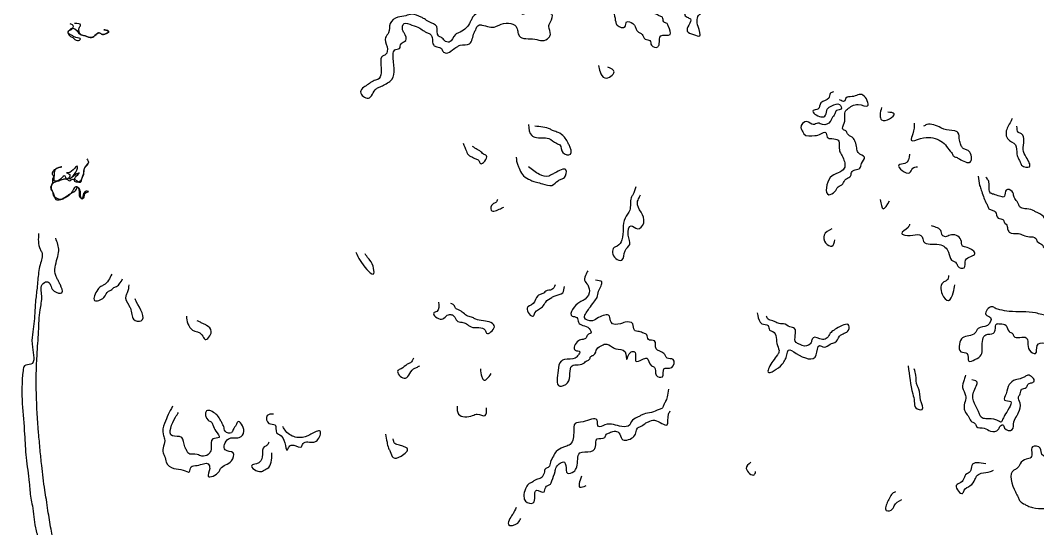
# Model space of a CAD drawing. Header units: metres. Extents: x 0 to 100, y 0 to 141.
# Drawn here: x 64.78 to 81.13, y 61.06 to 69.23 of the extents above; entities that cross this region are included whole.
import ezdxf

# ---------------------------------------------------------------- set-up
doc = ezdxf.new("R2010")
doc.units = ezdxf.units.M

msp = doc.modelspace()

# ---------------------------------------------------------------- linework, layer by layer
for points in [[(76.825, 71.05), (76.775, 71.025), (76.675, 70.975), (76.65, 70.925), (76.6, 70.85), (76.575, 70.8), (76.525, 70.475), (76.55, 70.4), (76.6, 70.375), (76.575, 69.95), (76.425, 70), (76.35, 70.05), (76.125, 70.125), (76.1, 70.175), (76.05, 70.25), (75.975, 70.3), (75.825, 70.275), (75.7, 70.35), (75.65, 70.5), (75.55, 70.55), (75.45, 70.6), (75.375, 70.625), (75.2, 70.675), (75.15, 70.65), (75.175, 70.55), (75.25, 70.525), (75.275, 70.35), (75.35, 70.325), (75.375, 70.275), (75.275, 70.25), (75.15, 70.225), (75.125, 70.275), (75.025, 70.3), (74.925, 70.275), (74.9, 70.225), (74.85, 70.2), (74.825, 70.1), (74.75, 69.875), (74.8, 69.85), (74.775, 69.75), (74.75, 69.7), (74.725, 69.65), (74.7, 69.6), (74.65, 69.525), (74.575, 69.55), (74.55, 69.6), (74.525, 69.625), (74.5, 69.675), (74.4, 69.875), (74.325, 69.9), (74.225, 69.925), (73.775, 70.05), (73.75, 70.1), (73.675, 70.125), (73.625, 70.15), (73.375, 70.125), (73.3, 70.1), (73.2, 70.05), (73.15, 69.975), (73.125, 69.95), (73.1, 69.825), (73.075, 69.45), (73.025, 69.425), (72.95, 69.4), (72.9, 69.375), (72.875, 69.325), (72.8, 69.35), (72.75, 69.375), (72.7, 69.425), (72.65, 69.45), (72.6, 69.475), (72.425, 69.5), (72.4, 69.45), (72.3, 69.425), (72.175, 69.375), (72.05, 69.275), (72.025, 69.225), (72, 69.175), (71.825, 69.025), (71.775, 69), (71.675, 68.875), (71.6, 68.9), (71.55, 68.95), (71.5, 68.975), (71.475, 69.125), (71.35, 69.2), (71.275, 69.25), (71.225, 69.275), (71.075, 69.325), (70.975, 69.3), (70.85, 69.275), (70.725, 69.175), (70.7, 69.025), (70.65, 68.95), (70.675, 68.8), (70.65, 68.675), (70.6, 68.65), (70.575, 68.55), (70.525, 68.275), (70.45, 68.25), (70.375, 68.2), (70.3, 68.15), (70.25, 68.075), (70.375, 67.975), (70.5, 68.125), (70.55, 68.15), (70.6, 68.175), (70.75, 68.275), (70.775, 68.675), (70.8, 68.75), (70.875, 68.775), (70.9, 68.85), (70.975, 68.9), (70.95, 69.025), (70.925, 69.075), (70.95, 69.175), (71.075, 69.15), (71.2, 69.1), (71.275, 69.05), (71.325, 69.025), (71.375, 69), (71.4, 68.95), (71.425, 68.825), (71.475, 68.8), (71.55, 68.775), (71.575, 68.725), (71.625, 68.7), (71.725, 68.75), (71.8, 68.8), (71.85, 68.825), (72, 68.85), (72.075, 69.025), (72.1, 69.075), (72.15, 69.15), (72.2, 69.15), (72.425, 69.125), (72.475, 69.15), (72.75, 69.125), (72.775, 69.05), (72.8, 68.975), (73.05, 68.925), (73.175, 68.9), (73.275, 68.95), (73.3, 69), (73.275, 69.125), (73.3, 69.2), (73.325, 69.325), (73.25, 69.35), (73.275, 69.45), (73.35, 69.425), (73.45, 69.4), (73.35, 69.5), (73.325, 69.55), (73.25, 69.575), (73.225, 69.6), (73.2, 69.8), (73.225, 69.85), (73.4, 70), (73.575, 70.025), (73.65, 70), (73.675, 69.925), (73.75, 69.875), (73.725, 69.8), (73.6, 69.75), (73.55, 69.675), (73.5, 69.55), (73.65, 69.6), (73.825, 69.65), (73.925, 69.625), (74.075, 69.65), (74.15, 69.625), (74.2, 69.6), (74.225, 69.5), (74.325, 69.325), (74.35, 69.2), (74.375, 69.15), (74.5, 69.125), (74.525, 69.2), (74.625, 69.175), (74.65, 69.15), (74.675, 69.1), (74.7, 69.05), (74.775, 69), (74.825, 68.925), (74.9, 68.9), (74.925, 68.825), (75.025, 68.8), (75.05, 68.85), (75.075, 68.975), (75.225, 69), (75.2, 69.125), (75.175, 69.175), (75.125, 69.2), (75.1, 69.275), (75.05, 69.3), (75, 69.325), (74.95, 69.35), (74.9, 69.425), (74.85, 69.475), (74.85, 69.525), (74.925, 69.625), (74.975, 69.625), (75.125, 69.65), (75.175, 69.675), (75.225, 69.85), (75.3, 69.875), (75.425, 69.775), (75.45, 69.7), (75.475, 69.625), (75.5, 69.275), (75.55, 69.25), (75.525, 69.15), (75.5, 69.05), (75.6, 69), (75.7, 68.975), (75.675, 69.125), (75.7, 69.325), (75.8, 69.425), (75.775, 69.475), (75.625, 69.525), (75.65, 69.6), (75.775, 69.55), (75.9, 69.65), (75.85, 69.675), (75.775, 69.875), (75.725, 69.9), (75.75, 69.95), (75.875, 69.9), (75.9, 69.875), (75.95, 69.85), (75.975, 69.8), (76.025, 69.775), (76.15, 69.725), (76.175, 69.65), (76.1, 69.625), (76.025, 69.6), (76, 69.475), (76.425, 69.525), (76.45, 69.55), (76.5, 69.575), (76.525, 69.625), (76.675, 69.65), (76.8, 69.625), (76.825, 69.8), (76.85, 69.85), (76.875, 70.05), (76.9, 70.075), (76.95, 70.1), (77.025, 70.15), (77.05, 70.375), (77.125, 70.425), (77.3, 70.375), (77.275, 70.3), (77.2, 70.175), (77.25, 70.15), (77.3, 70.125), (77.375, 70.1), (77.35, 70), (77.375, 69.9), (77.45, 69.875), (77.475, 69.8), (77.525, 69.725), (77.625, 70.1), (77.55, 70.125), (77.5, 70.15), (77.475, 70.2), (77.45, 70.45), (77.4, 70.65), (77.175, 70.55), (77.025, 70.525), (76.9, 70.475), (76.875, 70.575), (76.725, 70.525), (76.7, 70.725), (76.75, 70.8), (76.85, 70.875), (76.925, 70.925)], [(65.575, 69.175), (65.625, 69.15), (65.6, 69.075), (65.55, 69.05), (65.575, 68.975), (65.625, 68.95), (65.7, 68.9), (65.75, 68.925), (65.675, 68.95), (65.625, 68.975), (65.55, 69.025), (65.575, 69.075), (65.625, 69.1), (65.75, 69), (65.825, 68.975), (65.925, 68.95), (66, 69), (66.05, 69.025), (66.1, 69), (66.175, 69.025), (66.2, 69.05), (66.125, 69.075), (66.2, 69.05), (66.1, 69), (66.05, 69.025), (66, 69), (65.925, 68.95), (65.825, 68.975), (65.75, 69), (65.725, 69.05), (65.725, 69.1), (65.75, 69.15), (65.65, 69.175)], [(74.075, 68.5), (74.1, 68.4), (74.175, 68.3), (74.325, 68.4), (74.225, 68.475)], [(77.85, 68.075), (77.8, 68.05), (77.775, 67.975), (77.65, 67.9), (77.6, 67.8), (77.525, 67.775), (77.65, 67.675), (77.725, 67.7), (77.75, 67.8), (77.825, 67.85), (77.95, 67.875), (77.975, 67.8), (77.9, 67.775), (77.875, 67.725), (77.825, 67.65), (77.8, 67.6), (77.675, 67.55), (77.6, 67.575), (77.525, 67.55), (77.425, 67.6), (77.325, 67.5), (77.35, 67.45), (77.375, 67.4), (77.55, 67.375), (77.65, 67.4), (77.725, 67.425), (77.75, 67.35), (77.825, 67.325), (77.925, 67.3), (77.95, 67.125), (77.975, 67.075), (78, 67.025), (78.025, 66.85), (77.925, 66.775), (77.8, 66.7), (77.775, 66.425), (77.875, 66.475), (77.925, 66.55), (78, 66.6), (78.05, 66.675), (78.1, 66.7), (78.125, 66.725), (78.15, 66.8), (78.2, 66.825), (78.275, 66.85), (78.3, 66.925), (78.35, 67.025), (78.25, 67.1), (78.225, 67.175), (78.2, 67.275), (78.175, 67.325), (78.15, 67.35), (78.075, 67.4), (78.05, 67.45), (78, 67.475), (78.025, 67.575), (78.05, 67.775), (78.075, 67.8), (78.15, 67.85), (78.25, 67.875), (78.4, 67.85), (78.325, 68.025), (78.15, 68), (78.05, 67.975), (78.025, 67.925), (77.95, 67.95)], [(78.625, 67.825), (78.6, 67.7), (78.625, 67.625), (78.825, 67.725), (78.725, 67.75)], [(72.95, 67.55), (73, 67.375), (73.05, 67.35), (73.275, 67.325), (73.4, 67.25), (73.45, 67.225), (73.5, 67.1), (73.625, 67.075), (73.6, 67.225), (73.575, 67.275), (73.525, 67.35), (73.425, 67.425), (73.35, 67.45), (73.3, 67.475), (73.05, 67.525)], [(79.15, 67.575), (79.125, 67.4), (79.1, 67.3), (79.25, 67.325), (79.55, 67.3), (79.65, 67.225), (79.725, 67.125), (79.75, 67.1), (79.775, 67.05), (79.825, 67.025), (79.875, 67), (80.05, 66.95), (80.025, 67.125), (79.975, 67.15), (79.925, 67.175), (79.9, 67.225), (79.875, 67.3), (79.85, 67.425), (79.8, 67.45), (79.625, 67.475), (79.575, 67.5), (79.35, 67.55), (79.3, 67.525)], [(80.725, 67.65), (80.7, 67.6), (80.625, 67.425), (80.65, 67.325), (80.775, 67.225), (80.8, 67.075), (80.825, 67), (80.85, 66.95), (80.875, 66.9), (81, 66.875), (80.95, 67.025), (80.9, 67.15), (80.875, 67.4), (80.825, 67.425), (80.8, 67.525)], [(71.9, 67.25), (71.95, 67.125), (72, 67.05), (72.05, 67.025), (72.1, 67), (72.15, 66.975), (72.175, 66.925), (72.275, 67.05), (72.225, 67.075), (72.2, 67.1), (72.125, 67.15), (72.05, 67.2)], [(79.075, 67.075), (79, 66.925), (78.9, 66.9), (79.075, 66.775), (79.125, 66.85), (79.2, 66.875)], [(65.85, 67), (65.875, 66.95), (65.825, 66.875), (65.8, 66.8), (65.775, 66.7), (65.75, 66.65), (65.7, 66.625), (65.65, 66.65), (65.725, 66.775), (65.675, 66.75), (65.575, 66.675), (65.7, 66.85), (65.7, 66.875), (65.55, 66.775), (65.525, 66.775), (65.575, 66.75), (65.525, 66.675), (65.5, 66.725), (65.425, 66.675), (65.325, 66.65), (65.325, 66.7), (65.3, 66.75), (65.375, 66.85), (65.45, 66.875), (65.375, 66.85), (65.325, 66.775), (65.325, 66.725), (65.3, 66.675), (65.3, 66.625), (65.275, 66.525), (65.3, 66.475), (65.35, 66.35), (65.525, 66.4), (65.6, 66.45), (65.675, 66.5), (65.7, 66.55), (65.725, 66.475), (65.725, 66.425), (65.75, 66.375), (65.8, 66.375), (65.825, 66.45), (65.875, 66.475), (65.825, 66.475), (65.775, 66.35), (65.75, 66.4), (65.75, 66.45), (65.725, 66.525), (65.675, 66.55), (65.6, 66.45), (65.5, 66.375), (65.45, 66.35), (65.35, 66.375), (65.325, 66.4), (65.3, 66.475), (65.275, 66.525), (65.3, 66.6), (65.4, 66.65), (65.475, 66.675), (65.525, 66.675), (65.575, 66.65), (65.625, 66.675), (65.75, 66.625), (65.775, 66.7), (65.8, 66.75), (65.8, 66.8), (65.875, 66.925)], [(72.75, 67.025), (72.775, 66.9), (72.8, 66.85), (72.85, 66.75), (72.95, 66.675), (73, 66.65), (73.075, 66.625), (73.175, 66.6), (73.325, 66.575), (73.425, 66.65), (73.475, 66.675), (73.525, 66.7), (73.55, 66.825), (73.375, 66.775), (73.325, 66.75), (73.275, 66.725), (73.125, 66.75), (72.95, 66.875)], [(80.175, 66.725), (80.2, 66.575), (80.225, 66.5), (80.3, 66.3), (80.325, 66.25), (80.35, 66.2), (80.4, 66.175), (80.45, 66.15), (80.5, 66.05), (80.575, 66.025), (80.6, 65.975), (80.625, 65.95), (80.65, 65.875), (80.675, 65.825), (80.825, 65.8), (80.9, 65.775), (81, 65.75), (81.1, 65.725), (81.125, 65.675), (81.2, 65.625), (81.25, 65.55), (81.35, 65.525), (81.325, 65.675), (81.35, 65.725), (81.425, 65.675), (81.65, 65.7), (81.725, 65.725), (81.775, 65.75), (81.875, 65.85), (81.65, 65.825), (81.6, 65.8), (81.5, 65.825), (81.375, 65.925), (81.325, 65.95), (81.225, 66.075), (81.1, 66.15), (81.05, 66.175), (80.925, 66.2), (80.85, 66.225), (80.825, 66.275), (80.775, 66.35), (80.75, 66.4), (80.725, 66.475), (80.625, 66.5), (80.6, 66.4), (80.45, 66.425), (80.375, 66.45), (80.35, 66.625), (80.325, 66.675), (80.3, 66.7)], [(74.675, 66.55), (74.625, 66.425), (74.6, 66.375), (74.575, 66.175), (74.5, 66.05), (74.45, 65.7), (74.375, 65.6), (74.325, 65.575), (74.35, 65.4), (74.45, 65.375), (74.5, 65.525), (74.575, 65.625), (74.55, 65.775), (74.6, 65.925), (74.7, 65.875), (74.8, 65.975), (74.7, 66.3), (74.725, 66.375), (74.75, 66.425)], [(72.45, 66.35), (72.425, 66.3), (72.375, 66.275), (72.35, 66.175), (72.5, 66.2), (72.55, 66.225)], [(78.6, 66.35), (78.65, 66.2), (78.75, 66.325)], [(81.9, 66.35), (81.875, 66.3), (81.85, 66.2), (81.9, 66), (81.925, 65.95), (81.975, 65.925), (82.05, 65.875), (82.075, 65.8), (82.15, 65.75), (82.2, 65.725), (82.225, 65.675), (82.275, 65.65), (82.3, 65.5), (82.375, 65.45), (82.4, 65.25), (82.325, 65.225), (82.225, 65.2), (82.25, 65), (82.225, 64.8), (82.125, 64.625), (82.15, 64.575), (82.175, 64.525), (82.225, 64.45), (82.275, 64.35), (82.05, 64.325), (82, 64.3), (81.975, 64.225), (81.9, 64.175), (81.875, 64), (81.675, 63.975), (81.55, 63.95), (81.525, 64.025), (81.5, 64.075), (81.425, 64.125), (81.4, 64.175), (81.475, 64.2), (81.5, 64.3), (81.575, 64.275), (81.65, 64.15), (81.75, 64.275), (81.675, 64.325), (81.65, 64.425), (81.6, 64.45), (81.5, 64.35), (81.325, 64.325), (81.3, 64.375), (81.275, 64.475), (81.2, 64.5), (81.1, 64.525), (80.675, 64.55), (80.525, 64.575), (80.45, 64.6), (80.4, 64.625), (80.3, 64.5), (80.375, 64.45), (80.325, 64.325), (80.175, 64.275), (80.125, 64.2), (79.925, 64.125), (79.875, 64.025), (79.9, 63.9), (80, 63.875), (80.025, 63.75), (80.125, 63.775), (80.225, 63.85), (80.25, 64.1), (80.3, 64.175), (80.425, 64.2), (80.45, 64.25), (80.475, 64.35), (80.525, 64.35), (80.625, 64.325), (80.675, 64.225), (80.725, 64.2), (80.75, 64.15), (80.95, 64.125), (80.975, 64.05), (81, 63.925), (81.1, 63.875), (81.125, 64), (81.4, 63.95), (81.425, 63.9), (81.45, 63.85), (81.5, 63.825), (81.575, 63.8), (81.65, 63.75), (81.675, 63.5), (81.65, 63.45), (81.6, 63.3), (81.725, 63.275), (81.75, 63.2), (81.85, 63.175), (81.825, 63.1), (81.85, 62.975), (81.825, 62.9), (81.775, 62.875), (81.725, 62.85), (81.675, 62.825), (81.55, 62.5), (81.4, 62.475), (81.425, 62.35), (81.475, 62.275), (81.2, 62.25), (81.175, 62.35), (81.05, 62.375), (81.025, 62.2), (80.95, 62.175), (80.85, 62.1), (80.8, 62.025), (80.75, 62), (80.775, 61.65), (80.8, 61.6), (80.825, 61.55), (80.85, 61.5), (80.925, 61.45), (80.975, 61.425), (81.05, 61.4), (81.425, 61.425), (81.475, 61.45), (81.55, 61.5), (81.675, 61.6), (81.7, 61.65), (81.725, 61.875), (81.7, 62.05), (81.6, 62.075), (81.575, 62.125), (81.625, 62.225), (81.725, 62.3), (81.775, 62.325), (82.05, 62.3), (82.1, 62.275), (82.125, 62.15), (82.25, 62.05), (82.275, 61.95), (82.3, 61.85), (82.375, 61.825), (82.45, 61.75), (82.475, 61.675), (82.55, 61.65), (82.65, 61.475), (82.675, 61.6), (82.7, 61.725), (82.65, 61.75), (82.625, 61.775), (82.55, 61.875), (82.5, 61.95), (82.425, 62.1), (82.375, 62.175), (82.275, 62.25), (82.25, 62.35), (82.125, 62.425), (81.9, 62.45), (81.85, 62.45), (81.775, 62.475), (81.7, 62.5), (81.675, 62.575), (81.7, 62.65), (81.825, 62.75), (81.9, 62.8), (81.95, 62.825), (81.975, 62.925), (82, 62.875), (82.2, 62.825), (82.325, 62.8), (82.5, 62.75), (82.45, 62.875), (82.425, 62.975), (82.5, 63), (82.45, 63.15), (82.4, 63.125), (82.35, 63.1), (82.25, 63.075), (82.175, 63.05), (82.075, 63.075), (81.975, 63.1), (81.95, 63.15), (81.875, 63.175), (81.85, 63.325), (81.9, 63.475), (81.975, 63.6), (82.1, 63.625), (82.175, 63.675), (82.375, 63.7), (82.4, 63.775), (82.475, 63.8), (82.5, 63.85), (82.575, 63.875), (82.8, 63.825), (82.825, 63.925), (82.925, 63.95), (82.95, 64.025), (82.975, 64.175), (82.95, 64.25), (83.025, 64.275), (82.975, 64.425), (82.95, 64.525), (83.025, 64.55), (83, 64.675), (82.95, 64.7), (82.85, 64.725), (82.775, 64.75), (82.65, 64.775), (82.625, 64.8), (82.55, 64.825), (82.5, 64.925), (82.55, 64.95), (82.575, 65.2), (82.6, 65.325), (82.725, 65.375), (82.8, 65.4), (82.925, 65.45), (82.9, 65.575), (82.875, 65.675), (82.825, 65.7), (82.775, 65.8), (82.675, 65.85), (82.375, 65.875), (82.35, 65.925), (82.225, 65.9), (82.125, 65.925), (82.05, 66.05), (82.025, 66.125)], [(79.075, 65.95), (79.05, 65.9), (78.95, 65.8), (79, 65.775), (79.275, 65.75), (79.3, 65.675), (79.55, 65.625), (79.7, 65.5), (79.75, 65.375), (79.825, 65.325), (79.85, 65.275), (79.95, 65.25), (79.975, 65.375), (80.125, 65.475), (80, 65.575), (79.925, 65.6), (79.9, 65.7), (79.725, 65.775), (79.65, 65.75), (79.6, 65.775), (79.575, 65.85), (79.5, 65.9), (79.425, 65.925)], [(65.075, 65.8), (65.1, 65.55), (65.125, 65.5), (65.1, 65.3), (65.075, 65.175), (65.05, 64.925), (65.025, 64.7), (65, 64.35), (64.975, 63.975), (64.95, 63.7), (64.85, 63.675), (64.825, 63.6), (64.85, 62.575), (64.875, 62.2), (64.9, 62), (64.925, 61.8), (64.95, 61.55), (64.975, 61.425), (65, 61.25), (65.025, 61.075), (65.05, 60.975), (65.075, 60.825), (65.1, 60.675), (65.125, 60.6), (65.15, 60.475), (65.175, 60.375), (65.2, 60.275), (65.225, 60.15), (65.25, 60.075), (65.275, 60), (65.3, 59.9), (65.325, 59.8), (65.35, 59.7), (65.375, 59.6), (65.4, 59.55), (65.525, 59.525), (65.55, 59.45), (65.575, 59.4), (65.6, 59.3), (65.625, 59.175), (65.725, 59.275), (65.7, 59.4), (65.675, 59.5), (65.65, 59.55), (65.625, 59.775), (65.575, 59.875), (65.55, 60.05), (65.5, 60.15), (65.475, 60.2), (65.45, 60.3), (65.425, 60.375), (65.4, 60.475), (65.375, 60.575), (65.35, 60.725), (65.325, 60.825), (65.3, 60.925), (65.275, 61.05), (65.25, 61.2), (65.225, 61.35), (65.2, 61.525), (65.175, 61.675), (65.15, 61.875), (65.125, 62.075), (65.1, 62.325), (65.075, 62.6), (65.05, 63.85), (65.075, 64.225), (65.1, 64.575), (65.125, 64.8), (65.15, 65), (65.225, 65.025), (65.275, 64.95), (65.325, 64.875), (65.45, 64.85), (65.425, 64.975), (65.4, 65.025), (65.375, 65.075), (65.35, 65.125), (65.375, 65.4), (65.4, 65.525), (65.35, 65.725)], [(77.825, 65.875), (77.7, 65.775), (77.725, 65.65), (77.825, 65.6), (77.875, 65.7)], [(70.175, 65.5), (70.35, 65.225), (70.45, 65.15), (70.4, 65.375), (70.375, 65.4), (70.325, 65.475)], [(66.25, 65.15), (66.125, 64.975), (66.075, 64.95), (66.025, 64.9), (65.975, 64.725), (66.125, 64.775), (66.2, 64.875), (66.25, 64.9), (66.275, 64.925), (66.325, 64.95), (66.425, 65.075)], [(73.9, 65.2), (73.875, 65.15), (73.85, 65.05), (73.9, 64.975), (73.925, 64.85), (73.825, 64.725), (73.775, 64.7), (73.65, 64.475), (73.725, 64.45), (73.75, 64.375), (73.925, 64.275), (73.95, 64.2), (73.9, 64.175), (73.875, 64.125), (73.825, 64.1), (73.75, 64.075), (73.7, 63.925), (73.775, 63.9), (73.75, 63.85), (73.7, 63.8), (73.525, 63.775), (73.475, 63.75), (73.425, 63.6), (73.45, 63.35), (73.575, 63.4), (73.65, 63.675), (73.85, 63.725), (73.875, 63.75), (73.925, 63.775), (73.95, 63.825), (74, 63.85), (74.05, 63.95), (74.125, 64), (74.175, 64.025), (74.3, 63.975), (74.35, 63.95), (74.5, 63.9), (74.525, 63.775), (74.6, 63.9), (74.65, 63.9), (74.675, 63.75), (74.775, 63.775), (74.85, 63.8), (74.925, 63.675), (74.975, 63.65), (75, 63.525), (75.1, 63.5), (75.125, 63.625), (75.25, 63.65), (75.275, 63.775), (75.175, 63.8), (75.125, 63.875), (75, 63.95), (74.975, 64.075), (74.875, 64.1), (74.85, 64.175), (74.8, 64.2), (74.725, 64.225), (74.65, 64.25), (74.625, 64.35), (74.5, 64.375), (74.425, 64.35), (74.275, 64.375), (74.25, 64.475), (74.075, 64.45), (73.975, 64.4), (73.85, 64.45), (73.875, 64.525), (73.925, 64.6), (74, 64.7), (74.05, 64.775), (74.075, 64.875), (74.125, 65.025), (74.025, 65.05)], [(79.7, 65.125), (79.675, 65.05), (79.625, 65.025), (79.6, 64.825), (79.7, 64.725), (79.775, 64.85), (79.8, 64.975)], [(66.525, 64.975), (66.5, 64.85), (66.475, 64.8), (66.525, 64.65), (66.55, 64.6), (66.575, 64.5), (66.6, 64.425), (66.725, 64.4), (66.65, 64.7), (66.625, 64.75)], [(73.375, 64.975), (73.325, 64.9), (73.225, 64.875), (73.2, 64.85), (73.15, 64.825), (73.1, 64.8), (73.025, 64.675), (72.925, 64.6), (73.025, 64.475), (73.05, 64.525), (73.175, 64.625), (73.225, 64.7), (73.325, 64.775), (73.375, 64.8), (73.5, 64.85), (73.525, 64.95)], [(71.5, 64.7), (71.475, 64.55), (71.425, 64.525), (71.55, 64.425), (71.625, 64.475), (71.7, 64.5), (71.75, 64.475), (71.8, 64.4), (71.875, 64.375), (71.95, 64.35), (72.025, 64.3), (72.25, 64.25), (72.275, 64.2), (72.4, 64.3), (72.225, 64.4), (72.1, 64.425), (72.05, 64.45), (71.975, 64.475), (71.9, 64.525), (71.825, 64.575), (71.775, 64.6), (71.75, 64.65), (71.7, 64.675)], [(67.45, 64.475), (67.475, 64.35), (67.55, 64.25), (67.7, 64.175), (67.75, 64.1), (67.85, 64.225), (67.775, 64.325), (67.725, 64.35), (67.675, 64.375), (67.625, 64.4)], [(76.625, 64.525), (76.675, 64.375), (76.7, 64.35), (76.8, 64.325), (76.825, 64.25), (76.875, 64.225), (76.95, 64), (76.975, 63.9), (76.95, 63.85), (76.875, 63.75), (76.8, 63.575), (77.025, 63.7), (77.075, 63.775), (77.1, 63.85), (77.125, 63.925), (77.25, 63.875), (77.575, 63.85), (77.625, 64), (77.7, 63.975), (77.8, 64.025), (77.875, 64.05), (77.95, 64.15), (78.025, 64.2), (78.075, 64.225), (78.1, 64.325), (77.9, 64.275), (77.825, 64.225), (77.8, 64.2), (77.75, 64.125), (77.675, 64.1), (77.525, 64.125), (77.5, 64.075), (77.475, 64.025), (77.35, 64), (77.3, 64.025), (77.25, 64.05), (77.225, 64.275), (77.15, 64.3), (77.05, 64.35), (77, 64.35), (76.925, 64.375), (76.875, 64.4), (76.8, 64.425), (76.775, 64.475)], [(71.1, 63.8), (71.05, 63.725), (71, 63.7), (70.9, 63.625), (70.85, 63.6), (70.95, 63.475), (71.025, 63.525), (71.1, 63.625), (71.15, 63.65), (71.2, 63.675)], [(72.175, 63.625), (72.2, 63.5), (72.225, 63.45), (72.35, 63.55)], [(79.05, 63.675), (79.125, 63.225), (79.15, 63.1), (79.175, 63), (79.275, 62.975), (79.25, 63.125), (79.225, 63.3), (79.2, 63.35), (79.175, 63.525), (79.15, 63.625)], [(79.975, 63.525), (79.95, 63.45), (79.925, 63.325), (79.975, 63.2), (79.95, 63), (79.975, 62.925), (80.025, 62.85), (80.075, 62.775), (80.125, 62.75), (80.15, 62.7), (80.275, 62.675), (80.375, 62.625), (80.5, 62.65), (80.525, 62.7), (80.575, 62.725), (80.6, 62.675), (80.725, 62.65), (80.75, 62.775), (80.8, 62.875), (80.825, 62.925), (80.85, 63.075), (80.825, 63.175), (80.85, 63.225), (80.875, 63.3), (80.95, 63.325), (80.975, 63.375), (81.025, 63.4), (81.075, 63.425), (80.975, 63.525), (80.925, 63.5), (80.875, 63.475), (80.775, 63.45), (80.675, 63.375), (80.625, 63.225), (80.6, 63.125), (80.7, 63.1), (80.675, 63), (80.6, 62.875), (80.575, 62.825), (80.55, 62.775), (80.475, 62.8), (80.3, 62.825), (80.225, 62.85), (80.2, 62.9), (80.1, 63.25), (80.15, 63.425), (80.075, 63.45)], [(75.2, 63.3), (75.175, 63.175), (75.15, 63.1), (75.125, 63.05), (75.1, 63), (75.05, 62.975), (74.925, 62.925), (74.8, 62.9), (74.75, 62.875), (74.7, 62.85), (74.6, 62.775), (74.575, 62.725), (74.45, 62.7), (74.175, 62.725), (74.075, 62.7), (74.05, 62.8), (73.825, 62.775), (73.7, 62.75), (73.675, 62.6), (73.6, 62.4), (73.525, 62.375), (73.475, 62.35), (73.375, 62.275), (73.35, 62.225), (73.3, 62.125), (73.275, 62.05), (73.225, 62.025), (73.2, 61.95), (73.15, 61.875), (73.075, 61.85), (73, 61.8), (72.95, 61.775), (72.9, 61.7), (72.875, 61.575), (72.9, 61.5), (73.025, 61.475), (73.05, 61.575), (73.075, 61.675), (73.2, 61.65), (73.225, 61.725), (73.3, 61.775), (73.325, 61.825), (73.375, 61.975), (73.4, 62.05), (73.525, 62.125), (73.55, 62.075), (73.575, 61.95), (73.675, 61.975), (73.725, 62.05), (73.775, 62.275), (73.95, 62.3), (74, 62.325), (74.025, 62.375), (74.05, 62.5), (74.175, 62.525), (74.2, 62.575), (74.25, 62.6), (74.325, 62.625), (74.4, 62.6), (74.45, 62.5), (74.625, 62.525), (74.675, 62.6), (74.7, 62.675), (74.75, 62.7), (74.825, 62.75), (74.875, 62.775), (74.975, 62.8), (75.175, 62.725), (75.2, 62.9), (75.225, 62.95)], [(67.225, 63.025), (67.1, 62.75), (67.075, 62.575), (67.1, 62.5), (67.075, 62.275), (67.1, 62.225), (67.125, 62.125), (67.25, 62.025), (67.4, 62), (67.5, 61.975), (67.525, 62.05), (67.625, 62.075), (67.8, 62.1), (67.825, 62.025), (67.8, 61.9), (67.975, 61.975), (68, 62.025), (68.175, 62.15), (68.2, 62.275), (68.075, 62.325), (68.125, 62.5), (68.3, 62.525), (68.375, 62.625), (68.275, 62.775), (68.25, 62.725), (68.2, 62.65), (68.175, 62.6), (68.075, 62.625), (68.05, 62.7), (68.025, 62.75), (68, 62.8), (67.95, 62.875), (67.925, 62.9), (67.775, 62.95), (67.8, 62.8), (67.85, 62.775), (67.875, 62.725), (67.925, 62.625), (67.975, 62.525), (67.875, 62.5), (67.85, 62.35), (67.825, 62.275), (67.8, 62.25), (67.7, 62.225), (67.625, 62.25), (67.475, 62.275), (67.45, 62.325), (67.425, 62.375), (67.375, 62.525), (67.225, 62.55), (67.275, 62.85), (67.325, 62.925)], [(71.8, 63.025), (71.825, 62.9), (72.05, 62.875), (72.125, 62.9), (72.25, 62.875), (72.275, 63)], [(68.85, 62.9), (68.75, 62.875), (68.775, 62.75), (68.875, 62.725), (68.9, 62.6), (68.975, 62.55), (69.075, 62.325), (69.1, 62.375), (69.175, 62.4), (69.3, 62.375), (69.325, 62.425), (69.5, 62.45), (69.55, 62.475), (69.6, 62.625), (69.45, 62.575), (69.4, 62.55), (69.225, 62.525), (69.05, 62.625), (69, 62.7)], [(70.65, 62.575), (70.675, 62.45), (70.7, 62.35), (70.725, 62.3), (70.775, 62.2), (70.9, 62.225), (71, 62.35), (70.95, 62.375), (70.875, 62.4), (70.8, 62.425), (70.775, 62.5)], [(68.775, 62.45), (68.75, 62.4), (68.7, 62.375), (68.675, 62.25), (68.625, 62.125), (68.575, 62.1), (68.5, 62.075), (68.65, 61.975), (68.7, 62), (68.75, 62.025), (68.825, 62.275)], [(80.3, 62.1), (80.075, 62.075), (80.05, 61.975), (79.975, 61.925), (79.95, 61.875), (79.9, 61.8), (79.825, 61.75), (79.925, 61.625), (79.95, 61.675), (80.05, 61.75), (80.125, 61.85), (80.15, 61.9), (80.225, 61.95), (80.375, 61.975), (80.425, 62)], [(76.525, 62.125), (76.45, 62.025), (76.575, 61.925), (76.6, 61.975)], [(73.8, 61.9), (73.775, 61.725), (73.875, 61.75)], [(78.85, 61.65), (78.8, 61.625), (78.75, 61.55), (78.725, 61.5), (78.7, 61.35), (78.8, 61.375), (78.825, 61.425), (78.95, 61.525)], [(72.75, 61.4), (72.7, 61.3), (72.65, 61.225), (72.625, 61.125), (72.775, 61.15), (72.825, 61.225)]]:
    msp.add_spline(points, degree=3)

doc.saveas('drawing.dxf')
